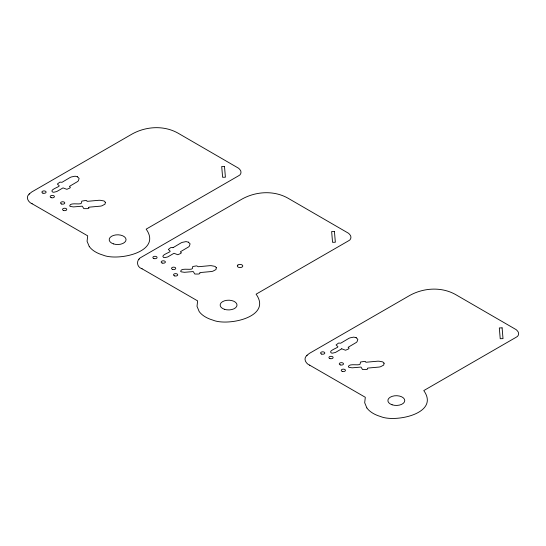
<?xml version="1.0" encoding="UTF-8"?>
<svg xmlns="http://www.w3.org/2000/svg" width="546" height="546" viewBox="0 0 546 546"><rect width="100%" height="100%" fill="white"/><g stroke="black" fill="none" stroke-linecap="round" stroke-linejoin="round"><path stroke-width="0.82" d="M88.691 207.603L88.698 207.589A1.174 0.676 0 0 1 88.821 207.391L89.018 207.248A0.819 0.471 0 0 1 89.346 207.146L100.478 206.142A10.79 6.231 0 0 0 101.918 205.801L104.996 204.177L105.378 202.225M29.504 193.734A4.068 2.348 0 0 1 29.081 194.158C25.355 197.311 28.372 202.395 32.18 203.801M307.125 355.173A4.068 2.348 0 0 1 306.702 355.596C302.975 358.749 305.992 363.834 309.794 365.24M29.075 194.164L31.675 192.008L130.535 134.937C144.635 126.426 163.234 124.884 177.853 133.047L238.486 168.175A17.267 9.971 0 0 1 239.701 169.362C241.817 171.232 241.298 174.727 238.602 175.778L146.164 229.149C162.599 252.191 117.561 261.363 103.037 255.098A29.047 16.769 0 0 1 89.278 246.533M306.688 355.603L309.295 353.446L408.149 296.376C422.249 287.865 440.854 286.322 455.466 294.485L516.106 329.613A17.267 9.971 0 0 1 517.321 330.801C519.43 332.671 518.912 336.165 516.223 337.216L423.778 390.588C440.212 413.629 395.181 422.802 380.651 416.543A29.047 16.769 0 0 1 366.898 407.971M341.714 348.798L335.462 352.45L332.534 353.153A2.826 1.631 0 0 1 331.333 352.955C327.491 350.805 338.663 347.645 337.933 346.696L336.07 344.956L338.274 343.263A5.863 3.385 0 0 1 338.793 343.038L340.138 343.161A0.846 0.485 0 0 0 340.847 343.127L348.867 338.363A13.595 7.849 0 0 1 350.116 337.844L353.801 337.107L356.251 337.742M173.116 247.618L181.129 242.847A13.595 7.849 0 0 1 182.378 242.335L186.07 241.591L188.513 242.226M341.721 348.798L345.543 350.239L348.491 348.962A4.655 2.689 0 0 0 348.771 348.717L349.078 348.075L348.341 347.734A1.174 0.676 0 0 1 348.225 347.515L348.232 347.331A0.819 0.471 0 0 1 348.389 347.14L356.258 342.478A10.79 6.231 0 0 0 357.057 341.707L357.835 339.346L356.108 337.646M77.546 176.836L75.102 176.201L71.41 176.938A13.595 7.849 0 0 0 70.161 177.457L62.148 182.227A0.846 0.485 0 0 1 61.445 182.255L60.094 182.132A5.863 3.385 0 0 0 59.569 182.357L57.364 184.043L59.234 185.77C60.101 186.766 48.778 189.803 52.634 192.049A2.826 1.631 0 0 0 53.829 192.247L56.757 191.544L63.015 187.892L66.837 189.325L69.786 188.056A4.655 2.689 0 0 0 70.065 187.81L70.379 187.169L69.642 186.821A1.174 0.676 0 0 1 69.519 186.602L69.533 186.425A0.819 0.471 0 0 1 69.69 186.227L77.559 181.572A10.79 6.231 0 0 0 78.351 180.801L79.136 178.44L77.402 176.74M31.996 203.692L87.701 235.852L87.067 241.277L89.237 246.505M309.609 365.131L365.315 397.29L364.687 402.716L366.857 407.944M141.933 268.728L197.638 300.894L197.01 306.313L199.181 311.541A29.136 16.817 0 0 0 205.508 317.014A29.047 16.769 0 0 0 212.974 320.14C227.505 326.399 272.543 317.226 256.101 294.185L348.546 240.813C351.235 239.769 351.754 236.268 349.645 234.405A17.267 9.971 0 0 0 348.43 233.21L287.797 198.082C273.177 189.919 254.572 191.469 240.479 199.972L141.619 257.05C136.077 259.391 136.077 266.974 142.124 268.837M188.37 242.131L190.104 243.83L189.319 246.198A10.79 6.231 0 0 1 188.527 246.963L180.658 251.624A0.819 0.471 0 0 0 180.501 251.815L180.487 251.999A1.174 0.676 0 0 0 180.596 252.197L181.347 252.559L181.033 253.201A4.655 2.689 0 0 1 180.753 253.446L177.805 254.723L173.99 253.283L167.724 256.934L164.796 257.637A2.826 1.631 0 0 1 163.602 257.439C159.787 255.125 170.987 252.279 170.195 251.18L168.332 249.44L170.536 247.754A5.863 3.385 0 0 1 171.062 247.522L172.406 247.645A0.846 0.485 0 0 0 173.109 247.611M88.691 207.61L88.923 208.135L88.008 208.545A4.655 2.689 0 0 1 87.524 208.64L83.845 208.64L82.282 206.17L73.478 206.92L70.407 206.47A2.826 1.631 0 0 1 69.656 205.897C69.997 202.02 80.173 205.187 81.436 203.173L81.75 201.133L85.265 200.546A5.863 3.385 0 0 1 85.92 200.546L86.841 200.689L86.875 201.105A0.846 0.485 0 0 0 87.469 201.324L98.84 200.286A13.595 7.849 0 0 1 100.375 200.307L104.095 200.989L105.392 202.348M384.091 363.254L382.794 361.902L379.074 361.213A13.595 7.849 0 0 0 377.539 361.199L366.168 362.237A0.846 0.485 0 0 1 365.581 362.018L365.547 361.595L364.626 361.452A5.863 3.385 0 0 0 363.97 361.452L360.456 362.039L360.142 364.073C358.865 366.093 348.717 362.926 348.355 366.803A2.826 1.631 0 0 0 349.112 367.376L352.184 367.827L360.981 367.076L362.551 369.546L366.23 369.546A4.655 2.689 0 0 0 366.707 369.451L367.629 369.041L367.397 368.495A1.174 0.676 0 0 1 367.526 368.297L367.724 368.154A0.819 0.471 0 0 1 368.045 368.052L379.183 367.048A10.79 6.231 0 0 0 380.617 366.707L383.702 365.09L384.077 363.131M216.359 267.738L215.063 266.387L211.343 265.697A13.595 7.849 0 0 0 209.807 265.684L198.437 266.721A0.846 0.485 0 0 1 197.843 266.503L196.888 265.936A5.863 3.385 0 0 0 196.232 265.936L192.718 266.523L192.424 268.55C191.236 270.584 180.924 267.41 180.624 271.287A2.826 1.631 0 0 0 181.374 271.86L184.452 272.311L193.243 271.56L194.813 274.031L198.491 274.031A4.655 2.689 0 0 0 198.976 273.935L199.891 273.526L199.665 272.98A1.174 0.676 0 0 1 199.788 272.782L199.986 272.638A0.819 0.471 0 0 1 200.314 272.536L211.445 271.533A10.79 6.231 0 0 0 212.885 271.191L215.963 269.574L216.346 267.615M139.448 258.77A4.068 2.348 0 0 1 139.025 259.193M237.92 265.028A2.71 1.563 0 0 1 241.735 264.769A2.71 1.563 0 0 1 242.178 266.967A2.71 1.563 0 0 1 238.356 267.219A2.71 1.563 0 0 1 237.899 265.015M224.495 166.421L221.71 166.503L222.611 177.273L225.396 177.197L224.495 166.421M334.432 231.456L331.647 231.538L332.548 242.308L335.34 242.233L334.432 231.456M502.108 327.859L499.324 327.941L500.225 338.711L503.009 338.636L502.108 327.859M392.11 404.791A8.429 4.866 0 0 0 404.757 400.573A8.429 4.866 0 0 0 392.11 396.355A8.429 4.866 0 0 0 392.11 404.791M340.274 364.905A2.109 1.215 0 0 0 343.489 363.909A2.109 1.215 0 0 0 340.383 362.797A2.109 1.215 0 0 0 340.274 364.905M342.24 371.389A2.109 1.215 0 0 0 345.454 370.393A2.109 1.215 0 0 0 342.349 369.287A2.109 1.215 0 0 0 342.24 371.389M329.907 358.565A2.109 1.215 0 0 0 333.121 357.569A2.109 1.215 0 0 0 330.016 356.456A2.109 1.215 0 0 0 329.907 358.565M321.594 354.061A2.109 1.215 0 0 0 324.809 353.057A2.109 1.215 0 0 0 321.703 351.952A2.109 1.215 0 0 0 321.594 354.061M42.895 193.148A2.109 1.215 0 0 0 46.11 192.151A2.109 1.215 0 0 0 43.004 191.045A2.109 1.215 0 0 0 42.895 193.148M51.201 197.659A2.109 1.215 0 0 0 54.416 196.656A2.109 1.215 0 0 0 51.31 195.55A2.109 1.215 0 0 0 51.201 197.659M63.541 210.483A2.109 1.215 0 0 0 66.755 209.487A2.109 1.215 0 0 0 63.65 208.374A2.109 1.215 0 0 0 63.541 210.483M61.568 203.999A2.109 1.215 0 0 0 64.783 203.003A2.109 1.215 0 0 0 61.678 201.89A2.109 1.215 0 0 0 61.568 203.999M113.404 243.878A8.429 4.866 0 0 0 126.051 239.667A8.429 4.866 0 0 0 113.404 235.449A8.429 4.866 0 0 0 113.404 243.878M153.863 258.545A2.109 1.215 0 0 0 157.077 257.541A2.109 1.215 0 0 0 153.972 256.436A2.109 1.215 0 0 0 153.863 258.545M162.176 263.049A2.109 1.215 0 0 0 165.383 262.053A2.109 1.215 0 0 0 162.285 260.947A2.109 1.215 0 0 0 162.176 263.049M174.508 275.873A2.109 1.215 0 0 0 177.723 274.877A2.109 1.215 0 0 0 174.618 273.771A2.109 1.215 0 0 0 174.508 275.873M172.536 269.39A2.109 1.215 0 0 0 175.751 268.393A2.109 1.215 0 0 0 172.645 267.287A2.109 1.215 0 0 0 172.536 269.39M224.372 309.275A8.429 4.866 0 0 0 237.019 305.057A8.429 4.866 0 0 0 224.372 300.846A8.429 4.866 0 0 0 224.372 309.275"/></g></svg>
